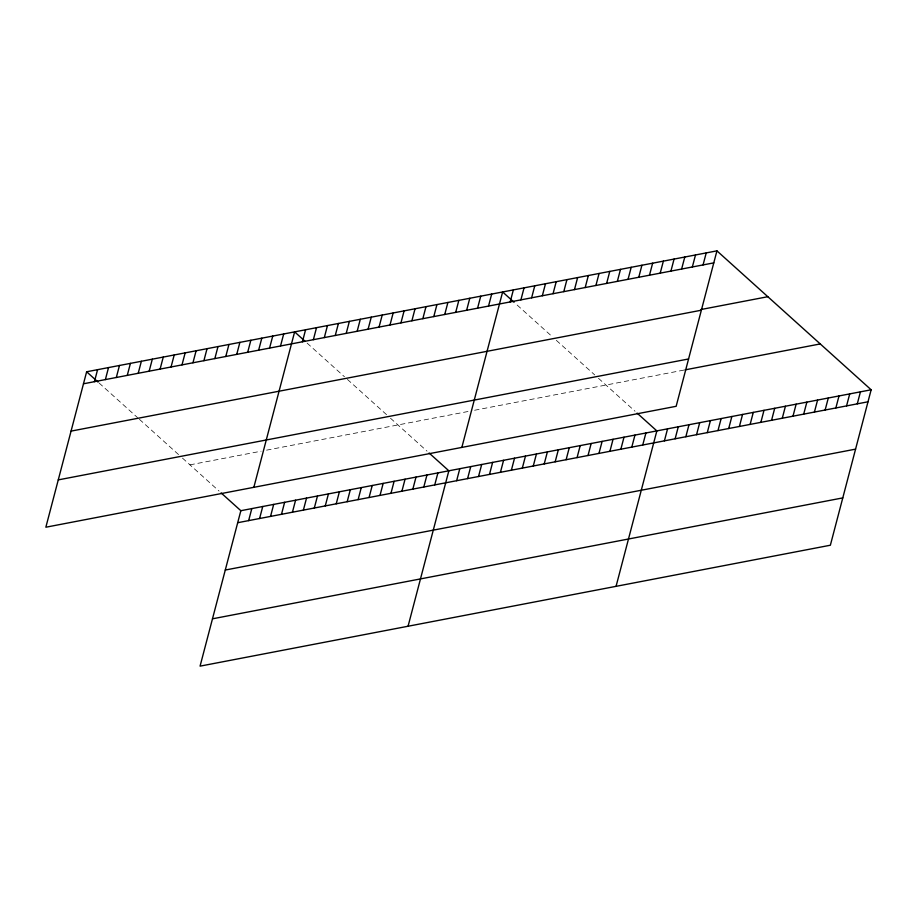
<?xml version="1.0" encoding="UTF-8"?>
<svg xmlns="http://www.w3.org/2000/svg" width="917" height="917" viewBox="0 0 917 917"><rect width="100%" height="100%" fill="white"/><g stroke="black" fill="none" stroke-linecap="round" stroke-linejoin="round"><path stroke-width="0.69" stroke-dasharray="4.58 3.44" d="M189.957 464.85L261.116 451.198M266.583 450.155L471.854 410.77M474.593 410.254L684.976 369.883M517.165 305.063L552.481 336.883M556.332 340.345L594.72 374.927M598.469 378.297L635.034 411.24M307.092 343.096L344.483 376.784M347.394 379.397L386.722 414.828M390.47 418.198L427.035 451.153M99.093 382.997L137.527 417.613M139.395 419.298L178.723 454.729M182.472 458.099L219.037 491.053"/><path stroke-width="1.38" d="M86.634 371.775L45.85 527.218L676.15 406.3L716.934 250.857L86.634 371.775L98.05 382.068M94.428 381.69L97.58 369.666M105.375 379.592L108.527 367.568M116.321 377.483L119.474 365.47M127.268 375.385L130.42 363.373M138.215 373.288L141.367 361.275M149.162 371.19L152.314 359.166M160.108 369.081L163.26 357.068M171.055 366.983L174.207 354.971M182.002 364.886L185.154 352.873M192.948 362.788L196.1 350.775M203.895 360.69L207.047 348.666M214.842 358.581L217.994 346.569M225.788 356.484L228.941 344.471M236.735 354.386L239.887 342.373M247.693 352.288L250.845 340.276M258.64 350.191L261.792 338.167M269.587 348.082L272.739 336.069M280.533 345.984L283.685 333.971M221.112 492.922L240.85 510.7L200.066 666.143L830.366 545.225L871.15 389.782L716.934 250.857M253.849 487.317L294.632 331.874L305.017 341.227M248.645 520.615L251.797 508.591M302.427 341.789L305.579 329.765M259.591 518.506L262.743 506.493M313.373 339.68L316.525 327.667M270.538 516.409L273.69 504.396M324.32 337.582L327.472 325.569M281.485 514.311L284.637 502.298M335.267 335.484L338.419 323.472M292.431 512.213L295.583 500.201M346.213 333.387L349.366 321.374M303.378 510.116L306.53 498.091M357.16 331.289L360.312 319.265M314.325 508.007L317.477 495.994M368.107 329.18L371.259 317.167M325.271 505.909L328.424 493.896M379.053 327.082L382.206 315.07M336.23 503.811L339.382 491.799M390 324.985L393.152 312.972M347.176 501.714L350.328 489.701M400.947 322.887L404.099 310.874M358.123 499.616L361.275 487.592M411.893 320.79L415.046 308.765M369.07 497.507L372.222 485.494M422.84 318.68L425.992 306.668M380.016 495.409L383.168 483.397M433.787 316.583L436.939 304.57M390.963 493.312L394.115 481.299M444.745 314.485L447.897 302.472M401.91 491.214L405.062 479.19M455.692 312.388L458.844 300.363M412.856 489.105L416.009 477.092M466.638 310.278L469.791 298.266M423.803 487.007L426.955 474.995M477.585 308.181L480.737 296.168M434.75 484.91L437.902 472.897M488.532 306.083L491.684 294.07M408.065 626.242L448.849 470.799L429.11 453.021M461.847 447.416L502.631 291.973L514.047 302.255M456.643 480.714L459.795 468.69M510.196 301.934L513.348 289.91M467.59 478.605L470.742 466.593M520.902 299.87L524.054 287.858M478.536 476.508L481.689 464.495M531.619 297.819L534.771 285.806M489.483 474.41L492.635 462.397M542.337 295.767L545.489 283.743M500.43 472.312L503.582 460.3M553.054 293.704L556.206 281.691M511.377 470.215L514.529 458.191M563.772 291.652L566.924 279.639M522.323 468.106L525.475 456.093M574.478 289.6L577.63 277.576M533.281 466.008L536.422 453.995M585.195 287.537L588.347 275.524M544.228 463.91L547.38 451.898M595.912 285.485L599.065 273.472M555.175 461.813L558.327 449.8M606.63 283.433L609.782 271.409M566.121 459.715L569.274 447.691M617.347 281.37L620.5 269.357M577.068 457.606L580.22 445.593M628.053 279.318L631.205 267.305M588.015 455.508L591.167 443.496M638.771 277.266L641.923 265.242M598.961 453.411L602.114 441.398M649.488 275.203L652.64 263.19M609.908 451.313L613.06 439.289M660.206 273.151L663.358 261.139M620.855 449.204L624.007 437.191M670.923 271.1L674.075 259.075M631.802 447.106L634.954 435.094M681.629 269.036L684.781 257.024M642.748 445.009L645.9 432.996M692.346 266.985L695.499 254.972M616.064 586.341L656.847 430.898L637.109 413.12M703.064 264.933L706.216 252.909M664.412 440.848L667.565 428.835M675.13 438.796L678.282 426.783M685.836 436.744L688.988 424.731M696.553 434.692L699.705 422.668M707.271 432.629L710.423 420.616M717.988 430.577L721.14 418.565M728.706 428.526L731.858 416.501M739.411 426.462L742.564 414.45M750.129 424.411L753.281 412.398M760.846 422.359L763.999 410.335M771.564 420.295L774.716 408.283M782.281 418.244L785.433 406.231M792.987 416.192L796.139 404.168M803.705 414.129L806.857 402.116M814.422 412.077L817.574 400.064M825.14 410.025L828.292 398.001M835.857 407.962L839.009 395.949M846.563 405.91L849.715 393.897M857.28 403.858L860.433 391.834M83.481 383.787L713.781 262.87M700.852 309.545L767.827 296.707M71.056 431.116L701.356 310.21M58.264 479.889L688.564 358.971M684.976 369.883L820.257 343.932M240.85 510.7L871.15 389.782M237.698 522.713L867.998 401.795M225.284 570.042L855.584 449.135M212.492 618.815L842.792 497.897"/></g></svg>
